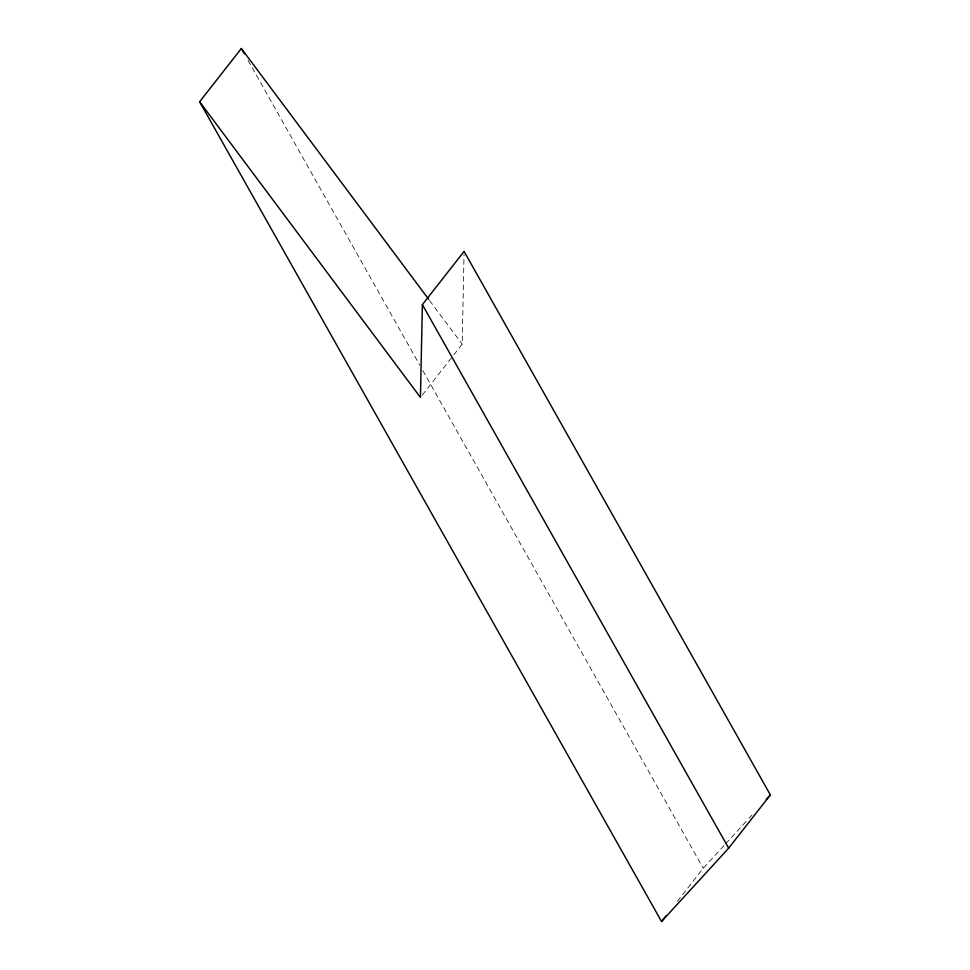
<?xml version="1.0" encoding="UTF-8"?>
<svg xmlns="http://www.w3.org/2000/svg" width="970" height="970" viewBox="0 0 970 970"><rect width="100%" height="100%" fill="white"/><g stroke="black" fill="none" stroke-linecap="round" stroke-linejoin="round"><path stroke-width="0.73" stroke-dasharray="4.85 3.64" d="M453.827 354.826L462.181 344.18L464.036 254.382M422.302 395.057L452.905 356.014M677.303 901.385L703.262 868.259L724.614 844.918M725.633 843.815L748.003 819.371M749.022 818.256L752.065 814.921M429.589 300.554L462.181 344.18M248.053 60.382L419.864 365.314M422.847 370.588L703.262 868.259"/><path stroke-width="1.45" d="M199.626 101.741L661.54 921.5L728.652 848.168L770.374 794.927L464.096 251.388L422.374 304.628L420.446 397.433L199.626 101.741L241.348 48.5L428.691 299.342M661.54 921.5L666.172 915.583M766.3 799.377L770.374 794.927M422.374 304.628L728.652 848.168M241.348 48.5L244.331 53.774"/></g></svg>
